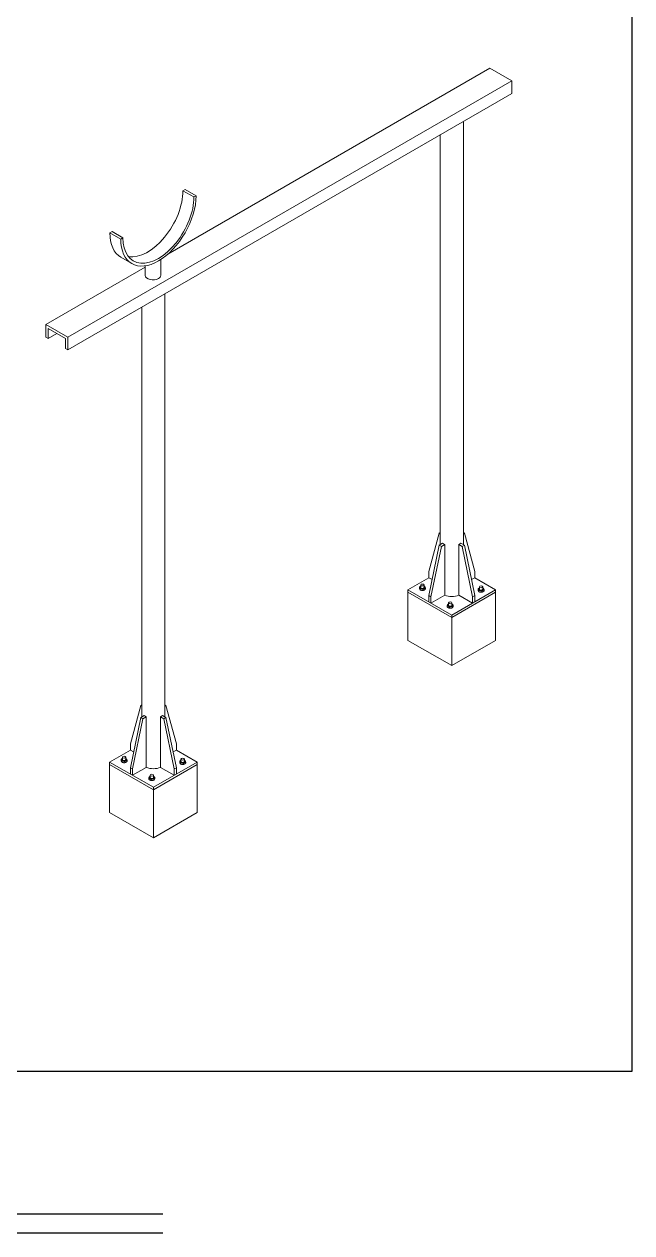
# Model space of a CAD drawing. Header units: millimetres. Extents: x -312439 to 477422, y -331570 to 212570.
# Drawn here: x 362472 to 364875, y 73116 to 77895 of the extents above; entities that cross this region are included whole.
import ezdxf

# ---------------------------------------------------------------- set-up
doc = ezdxf.new("R2010")
doc.units = ezdxf.units.MM
doc.layers.add('1', color=7, linetype='Continuous')
doc.layers.add('2', color=2, linetype='Continuous')

msp = doc.modelspace()

# ---------------------------------------------------------------- linework, layer by layer
at = {"color": 3, "linetype": 'Continuous', "lineweight": 0, "extrusion": (1.66533e-16, 0.816497, 0.57735)}
for p, q in [((363040.329, 76985.386), (364313.306, 77720.339)), ((364399.908, 77670.339), (364313.306, 77720.339)), ((362644.836, 76657.048), (364399.908, 77670.339)), ((364399.908, 77620.339), (364399.908, 77670.339)), ((362644.836, 76607.048), (364399.908, 77620.339)), ((364208.892, 77510.056), (364208.892, 75836.863)), ((364117.036, 77457.023), (364117.036, 75836.863)), ((363108.877, 77241.462), (363100.217, 77236.462)), ((363143.518, 77211.462), (363100.217, 77236.462)), ((363152.179, 77216.462), (363108.877, 77241.462)), ((363143.518, 77211.462), (363152.179, 77216.462)), ((362819.798, 77074.562), (362811.138, 77069.562)), ((362854.439, 77044.562), (362811.138, 77069.562)), ((362863.099, 77049.562), (362819.798, 77074.562)), ((362854.439, 77044.562), (362863.099, 77049.562)), ((362898.042, 76948.185), (362854.741, 76973.185)), ((363012.277, 76901.512), (363012.277, 76964.102)), ((362558.233, 76707.048), (362951.04, 76933.834)), ((362951.04, 76901.512), (362951.04, 76939.378)), ((363029.165, 76828.94), (363029.165, 75155.747)), ((362937.309, 76775.907), (362937.309, 75155.747)), ((362558.233, 76707.048), (362644.836, 76657.048)), ((362558.233, 76657.048), (362558.233, 76707.048)), ((362566.894, 76652.048), (362558.233, 76657.048)), ((362636.176, 76652.048), (362566.894, 76692.048)), ((362566.894, 76692.048), (362566.894, 76652.048)), ((362566.894, 76652.048), (362601.535, 76672.048)), ((362644.836, 76657.048), (362644.836, 76607.048)), ((362636.176, 76612.048), (362636.176, 76652.048)), ((362644.836, 76607.048), (362636.176, 76612.048)), ((364072.031, 75730.879), (364113.168, 75882.129)), ((364117.036, 75884.363), (364113.168, 75882.129)), ((364113.168, 75882.129), (364117.036, 75879.896)), ((364212.76, 75882.129), (364208.892, 75884.363)), ((364212.76, 75882.129), (364208.892, 75879.896)), ((364253.897, 75730.879), (364212.76, 75882.129)), ((364072.031, 75635.879), (364113.168, 75834.629)), ((364080.692, 75630.879), (364121.828, 75829.629)), ((364113.168, 75834.629), (364126.448, 75842.297)), ((364113.168, 75834.629), (364121.828, 75829.629)), ((364121.828, 75829.629), (364135.108, 75837.297)), ((364135.108, 75637.297), (364135.108, 75837.297)), ((364204.1, 75829.629), (364190.82, 75837.297)), ((364190.82, 75837.297), (364190.82, 75637.297)), ((364212.76, 75834.629), (364199.48, 75842.297)), ((364204.1, 75829.629), (364212.76, 75834.629)), ((364245.236, 75630.879), (364204.1, 75829.629)), ((364253.897, 75635.879), (364212.76, 75834.629)), ((363989.759, 75658.379), (364072.031, 75705.879)), ((364072.031, 75705.879), (364072.031, 75730.879)), ((364084.973, 75698.407), (364072.031, 75705.879)), ((364240.955, 75698.407), (364253.897, 75705.879)), ((364253.897, 75705.879), (364253.897, 75730.879)), ((364253.897, 75705.879), (364336.169, 75658.379)), ((363989.759, 75658.379), (363989.759, 75458.379)), ((364162.964, 75558.379), (363989.759, 75658.379)), ((364035.199, 75664.503), (364035.199, 75668.829)), ((364038.383, 75657.642), (364038.383, 75661.968)), ((364040.415, 75667.768), (364040.415, 75677.203)), ((364050.267, 75655.804), (364050.267, 75660.13)), ((364053.75, 75667.768), (364053.75, 75677.203)), ((364058.966, 75660.826), (364058.966, 75665.152)), ((364336.169, 75658.379), (364162.964, 75558.379)), ((364266.962, 75657.486), (364266.962, 75661.812)), ((364270.146, 75650.625), (364270.146, 75654.951)), ((364272.178, 75660.751), (364272.178, 75670.186)), ((364282.03, 75648.787), (364282.03, 75653.113)), ((364285.513, 75660.751), (364285.513, 75670.186)), ((364290.729, 75653.809), (364290.729, 75658.135)), ((364336.169, 75658.379), (364336.169, 75458.379)), ((363989.759, 75648.379), (364162.964, 75548.379)), ((364072.031, 75635.879), (364080.692, 75630.879)), ((364072.031, 75610.879), (364072.031, 75635.879)), ((364135.108, 75637.297), (364080.692, 75605.879)), ((364080.692, 75605.879), (364080.692, 75630.879)), ((364150.22, 75597.355), (364150.22, 75606.79)), ((364162.964, 75548.379), (364336.169, 75648.379)), ((364163.555, 75597.355), (364163.555, 75606.79)), ((364190.82, 75637.297), (364245.236, 75605.879)), ((364245.236, 75630.879), (364253.897, 75635.879)), ((364245.236, 75605.879), (364245.236, 75630.879)), ((364253.897, 75610.879), (364253.897, 75635.879)), ((364145.004, 75590.414), (364145.004, 75594.74)), ((364153.703, 75585.391), (364153.703, 75589.717)), ((364162.964, 75558.379), (364162.964, 75358.379)), ((364165.586, 75587.229), (364165.586, 75591.556)), ((364168.771, 75594.09), (364168.771, 75598.416)), ((363989.759, 75458.379), (364162.964, 75358.379)), ((364162.964, 75358.379), (364336.169, 75458.379)), ((362892.305, 75049.764), (362933.441, 75201.014)), ((362937.309, 75203.247), (362933.441, 75201.014)), ((362933.441, 75201.014), (362937.309, 75198.78)), ((363033.034, 75201.014), (363029.165, 75203.247)), ((363033.034, 75201.014), (363029.165, 75198.78)), ((363074.17, 75049.764), (363033.034, 75201.014)), ((362892.305, 74954.764), (362933.441, 75153.514)), ((362900.965, 74949.764), (362942.101, 75148.514)), ((362933.441, 75153.514), (362946.721, 75161.181)), ((362933.441, 75153.514), (362942.101, 75148.514)), ((362942.101, 75148.514), (362955.381, 75156.181)), ((362955.381, 74956.181), (362955.381, 75156.181)), ((363024.374, 75148.514), (363011.093, 75156.181)), ((363011.093, 75156.181), (363011.093, 74956.181)), ((363033.034, 75153.514), (363019.753, 75161.181)), ((363024.374, 75148.514), (363033.034, 75153.514)), ((363065.51, 74949.764), (363024.374, 75148.514)), ((363074.17, 74954.764), (363033.034, 75153.514)), ((362892.305, 75024.764), (362892.305, 75049.764)), ((363074.17, 75024.764), (363074.17, 75049.764)), ((362810.032, 74977.264), (362892.305, 75024.764)), ((362855.472, 74983.388), (362855.472, 74987.714)), ((362860.688, 74986.652), (362860.688, 74996.087)), ((362874.023, 74986.652), (362874.023, 74996.087)), ((362879.239, 74979.711), (362879.239, 74984.037)), ((362905.246, 75017.292), (362892.305, 75024.764)), ((363061.228, 75017.292), (363074.17, 75024.764)), ((363074.17, 75024.764), (363156.442, 74977.264)), ((363092.451, 74979.635), (363092.451, 74989.07)), ((363105.786, 74979.635), (363105.786, 74989.07)), ((362810.032, 74977.264), (362810.032, 74777.264)), ((362983.237, 74877.264), (362810.032, 74977.264)), ((362810.032, 74967.264), (362983.237, 74867.264)), ((362858.657, 74976.527), (362858.657, 74980.853)), ((362870.54, 74974.688), (362870.54, 74979.014)), ((362892.305, 74954.764), (362900.965, 74949.764)), ((362892.305, 74929.764), (362892.305, 74954.764)), ((362955.381, 74956.181), (362900.965, 74924.764)), ((362900.965, 74924.764), (362900.965, 74949.764)), ((363156.442, 74977.264), (362983.237, 74877.264)), ((362983.237, 74867.264), (363156.442, 74967.264)), ((363011.093, 74956.181), (363065.51, 74924.764)), ((363065.51, 74949.764), (363074.17, 74954.764)), ((363065.51, 74924.764), (363065.51, 74949.764)), ((363074.17, 74929.764), (363074.17, 74954.764)), ((363087.236, 74976.371), (363087.236, 74980.697)), ((363090.42, 74969.51), (363090.42, 74973.836)), ((363102.303, 74967.671), (363102.303, 74971.997)), ((363111.002, 74972.694), (363111.002, 74977.02)), ((363156.442, 74977.264), (363156.442, 74777.264)), ((362965.277, 74909.298), (362965.277, 74913.624)), ((362970.493, 74916.239), (362970.493, 74925.675)), ((362973.976, 74904.276), (362973.976, 74908.602)), ((362983.828, 74916.239), (362983.828, 74925.675)), ((362985.86, 74906.114), (362985.86, 74910.44)), ((362989.044, 74912.975), (362989.044, 74917.301)), ((362983.237, 74877.264), (362983.237, 74677.264)), ((362810.032, 74777.264), (362983.237, 74677.264)), ((362983.237, 74677.264), (363156.442, 74777.264))]:
    msp.add_line(p, q, dxfattribs=at)
msp.add_lwpolyline([(358346.738, 78999.465), (364874.929, 78999.465), (364874.929, 73753.276), (358346.738, 73753.276)], close=True)
at = {"color": 3, "linetype": 'Continuous', "lineweight": 0}
for centre, major_axis, start_param, end_param in [((362960.008, 77155.512), (-99.143, -171.721), 0.22015167, 2.35619449), ((363003.309, 77130.512), (-99.143, -171.721), 5.49778714, 8.6393798), ((363003.309, 77130.512), (-105.267, -182.327), 0.78539816, 2.35619449), ((362960.008, 77155.512), (105.267, 182.327), 2.35619449, 3.14159265), ((363003.309, 77130.512), (-105.267, -182.327), 5.49778714, 7.06858347), ((362981.658, 76901.512), (30.619, 0), 3.14159265, 5.49778714), ((362981.658, 76901.512), (30.619, 0), 5.49778714, 6.28318531), ((364162.964, 75858.379), (45.928, 0), 3.79325923, 4.06072241), ((364162.964, 75858.379), (-45.928, 0), 2.2224629, 2.48992608), ((364047.082, 75667.768), (10.654, 0), 2.35619449, 3.40339204), ((364047.082, 75667.768), (10.654, 0), 3.40339204, 4.45058959), ((364047.082, 75667.768), (10.654, 0), 2.24694203, 2.35619449), ((364047.082, 75667.768), (-6.667, 0), 0, 3.14159265), ((364047.082, 75667.768), (10.654, 0), 4.45058959, 5.49778714), ((364047.082, 75667.768), (10.654, 0), 0.26179939, 0.89465062), ((364047.082, 75667.768), (10.654, 0), 5.49778714, 6.54498469), ((364278.846, 75660.751), (-10.654, 0), 5.49778714, 6.54498469), ((364278.846, 75660.751), (-10.654, 0), 0.26179939, 1.30899694), ((364278.846, 75660.751), (-10.654, 0), 5.38853468, 5.49778714), ((364278.846, 75660.751), (6.667, 0), 3.14159265, 5.49778714), ((364278.846, 75660.751), (-10.654, 0), 1.30899694, 2.35619449), ((364278.846, 75660.751), (6.667, 0), 5.49778714, 6.28318531), ((364278.846, 75660.751), (-10.654, 0), 3.40339204, 4.03624328), ((364278.846, 75660.751), (-10.654, 0), 2.35619449, 3.40339204), ((364162.964, 75658.379), (45.928, 0), 4.06072241, 5.36405555), ((364156.887, 75597.355), (10.654, 0), 2.87979327, 3.92699082), ((364156.887, 75597.355), (10.654, 0), 2.24694203, 2.87979327), ((364156.887, 75597.355), (10.654, 0), 3.92699082, 4.97418837), ((364156.887, 75597.355), (6.667, 0), 3.14159265, 3.92699082), ((364156.887, 75597.355), (6.667, 0), 3.92699082, 6.28318531), ((364156.887, 75597.355), (10.654, 0), 4.97418837, 6.02138592), ((364156.887, 75597.355), (10.654, 0), 0.78539816, 0.89465062), ((364156.887, 75597.355), (10.654, 0), 6.02138592, 7.06858347), ((362983.237, 75177.264), (45.928, 0), 3.79325923, 4.06072241), ((362983.237, 75177.264), (-45.928, 0), 2.2224629, 2.48992608), ((362867.356, 74986.652), (10.654, 0), 2.35619449, 3.40339204), ((362867.356, 74986.652), (10.654, 0), 3.40339204, 4.45058959), ((362867.356, 74986.652), (10.654, 0), 2.24694203, 2.35619449), ((362867.356, 74986.652), (-6.667, 0), 0, 3.14159265), ((362867.356, 74986.652), (10.654, 0), 0.26179939, 0.89465062), ((362867.356, 74986.652), (10.654, 0), 5.49778714, 6.54498469), ((363099.119, 74979.635), (-10.654, 0), 5.49778714, 6.54498469), ((363099.119, 74979.635), (-10.654, 0), 5.38853468, 5.49778714), ((363099.119, 74979.635), (-10.654, 0), 3.40339204, 4.03624328), ((362867.356, 74986.652), (10.654, 0), 4.45058959, 5.49778714), ((362983.237, 74977.264), (45.928, 0), 4.06072241, 5.36405555), ((363099.119, 74979.635), (-10.654, 0), 0.26179939, 1.30899694), ((363099.119, 74979.635), (6.667, 0), 3.14159265, 5.49778714), ((363099.119, 74979.635), (-10.654, 0), 1.30899694, 2.35619449), ((363099.119, 74979.635), (6.667, 0), 5.49778714, 6.28318531), ((363099.119, 74979.635), (-10.654, 0), 2.35619449, 3.40339204), ((362977.161, 74916.239), (10.654, 0), 2.87979327, 3.92699082), ((362977.161, 74916.239), (10.654, 0), 2.24694203, 2.87979327), ((362977.161, 74916.239), (10.654, 0), 3.92699082, 4.97418837), ((362977.161, 74916.239), (6.667, 0), 3.14159265, 3.92699082), ((362977.161, 74916.239), (6.667, 0), 3.92699082, 6.28318531), ((362977.161, 74916.239), (10.654, 0), 4.97418837, 6.02138592), ((362977.161, 74916.239), (10.654, 0), 0.78539816, 0.89465062), ((362977.161, 74916.239), (10.654, 0), 6.02138592, 7.06858347)]:
    msp.add_ellipse(centre, major_axis=major_axis, ratio=0.57735027, start_param=start_param, end_param=end_param, dxfattribs=at)
for centre, major_axis in [((364047.082, 75677.203), (-6.667, 0)), ((364278.846, 75670.186), (6.667, 0)), ((364156.887, 75606.79), (6.667, 0)), ((362867.356, 74996.087), (-6.667, 0)), ((363099.119, 74989.07), (6.667, 0)), ((362977.161, 74925.675), (6.667, 0))]:
    msp.add_ellipse(centre, major_axis=major_axis, ratio=0.57735027, dxfattribs=at)
for points, weights in [([(364035.199, 75668.829), (364037.53, 75670.952), (364039.549, 75672.117)], [1, 1.0379548493, 1]), ([(364036.791, 75666.176), (364036.052, 75667.768), (364035.199, 75668.829)], [1, 1.0379548493, 1]), ([(364035.199, 75664.503), (364036.052, 75661.888), (364036.791, 75660.296)], [1, 1.0379548493, 1]), ([(364038.383, 75661.968), (364037.53, 75664.584), (364036.791, 75666.176)], [1, 1.0379548493, 1]), ([(364036.791, 75660.296), (364037.53, 75658.704), (364038.383, 75657.642)], [1, 1.0379548493, 1]), ([(364044.325, 75661.826), (364041.567, 75662.253), (364038.383, 75661.968)], [1, 1.0379548493, 1]), ([(364038.383, 75657.642), (364041.567, 75656.373), (364044.325, 75655.946)], [1, 1.0379548493, 1]), ([(364039.549, 75672.117), (364039.98, 75672.367), (364040.415, 75672.584)], [1, 1.00788270894, 1.01249115378]), ([(364050.267, 75660.13), (364047.082, 75661.399), (364044.325, 75661.826)], [1, 1.0379548493, 1]), ([(364044.325, 75655.946), (364047.082, 75655.519), (364050.267, 75655.804)], [1, 1.0379548493, 1]), ([(364054.616, 75663.418), (364052.598, 75662.253), (364050.267, 75660.13)], [1, 1.0379548493, 1]), ([(364050.267, 75655.804), (364052.598, 75656.373), (364054.616, 75657.538)], [1, 1.0379548493, 1]), ([(364053.75, 75672.754), (364054.727, 75672.434), (364055.782, 75672.013)], [1.01660040172, 1.01226104367, 1]), ([(364058.966, 75665.152), (364056.635, 75664.584), (364054.616, 75663.418)], [1, 1.0379548493, 1]), ([(364054.616, 75657.538), (364056.635, 75658.704), (364058.966, 75660.826)], [1, 1.0379548493, 1]), ([(364055.782, 75672.013), (364056.635, 75670.952), (364057.374, 75669.36)], [1, 1.0379548493, 1]), ([(364057.374, 75669.36), (364058.113, 75667.768), (364058.966, 75665.152)], [1, 1.0379548493, 1]), ([(364266.962, 75661.812), (364269.293, 75663.935), (364271.312, 75665.1)], [1, 1.0379548493, 1]), ([(364268.554, 75659.159), (364267.815, 75660.751), (364266.962, 75661.812)], [1, 1.0379548493, 1]), ([(364266.962, 75657.486), (364267.815, 75654.871), (364268.554, 75653.279)], [1, 1.0379548493, 1]), ([(364270.146, 75654.951), (364269.293, 75657.567), (364268.554, 75659.159)], [1, 1.0379548493, 1]), ([(364268.554, 75653.279), (364269.293, 75651.687), (364270.146, 75650.625)], [1, 1.0379548493, 1]), ([(364276.088, 75654.809), (364273.33, 75655.236), (364270.146, 75654.951)], [1, 1.0379548493, 1]), ([(364271.312, 75665.1), (364271.744, 75665.35), (364272.178, 75665.567)], [1, 1.00788270894, 1.01249115378]), ([(364282.03, 75653.113), (364278.846, 75654.383), (364276.088, 75654.809)], [1, 1.0379548493, 1]), ([(364286.379, 75656.401), (364284.361, 75655.236), (364282.03, 75653.113)], [1, 1.0379548493, 1]), ([(364285.513, 75665.737), (364286.49, 75665.417), (364287.545, 75664.996)], [1.01660040172, 1.01226104367, 1]), ([(364290.729, 75658.135), (364288.398, 75657.567), (364286.379, 75656.401)], [1, 1.0379548493, 1]), ([(364286.379, 75650.521), (364288.398, 75651.687), (364290.729, 75653.809)], [1, 1.0379548493, 1]), ([(364287.545, 75664.996), (364288.398, 75663.935), (364289.137, 75662.343)], [1, 1.0379548493, 1]), ([(364289.137, 75662.343), (364289.876, 75660.751), (364290.729, 75658.135)], [1, 1.0379548493, 1]), ([(364270.146, 75650.625), (364273.33, 75649.356), (364276.088, 75648.929)], [1, 1.0379548493, 1]), ([(364276.088, 75648.929), (364278.846, 75648.503), (364282.03, 75648.787)], [1, 1.0379548493, 1]), ([(364282.03, 75648.787), (364284.361, 75649.356), (364286.379, 75650.521)], [1, 1.0379548493, 1]), ([(364145.004, 75594.74), (364145.857, 75597.355), (364146.596, 75598.947)], [1, 1.0379548493, 1]), ([(364149.353, 75593.005), (364147.335, 75594.171), (364145.004, 75594.74)], [1, 1.0379548493, 1]), ([(364145.004, 75590.414), (364147.335, 75588.291), (364149.353, 75587.125)], [1, 1.0379548493, 1]), ([(364146.596, 75598.947), (364147.335, 75600.539), (364148.188, 75601.601)], [1, 1.0379548493, 1]), ([(364148.188, 75601.601), (364149.243, 75602.021), (364150.22, 75602.342)], [1, 1.01226104367, 1.01660040172]), ([(364153.703, 75589.717), (364151.372, 75591.84), (364149.353, 75593.005)], [1, 1.0379548493, 1]), ([(364149.353, 75587.125), (364151.372, 75585.96), (364153.703, 75585.391)], [1, 1.0379548493, 1]), ([(364159.645, 75591.413), (364156.887, 75590.987), (364153.703, 75589.717)], [1, 1.0379548493, 1]), ([(364153.703, 75585.391), (364156.887, 75585.107), (364159.645, 75585.533)], [1, 1.0379548493, 1]), ([(364165.586, 75591.556), (364162.402, 75591.84), (364159.645, 75591.413)], [1, 1.0379548493, 1]), ([(364159.645, 75585.533), (364162.402, 75585.96), (364165.586, 75587.229)], [1, 1.0379548493, 1]), ([(364163.555, 75602.172), (364163.989, 75601.954), (364164.421, 75601.705)], [1.01249115378, 1.00788270894, 1]), ([(364164.421, 75601.705), (364166.44, 75600.539), (364168.771, 75598.416)], [1, 1.0379548493, 1]), ([(364167.178, 75595.763), (364166.44, 75594.171), (364165.586, 75591.556)], [1, 1.0379548493, 1]), ([(364165.586, 75587.229), (364166.44, 75588.291), (364167.178, 75589.883)], [1, 1.0379548493, 1]), ([(364168.771, 75598.416), (364167.917, 75597.355), (364167.178, 75595.763)], [1, 1.0379548493, 1]), ([(364167.178, 75589.883), (364167.917, 75591.475), (364168.771, 75594.09)], [1, 1.0379548493, 1]), ([(362855.472, 74987.714), (362857.803, 74989.836), (362859.822, 74991.002)], [1, 1.0379548493, 1]), ([(362857.065, 74985.06), (362856.326, 74986.652), (362855.472, 74987.714)], [1, 1.0379548493, 1]), ([(362858.657, 74980.853), (362857.803, 74983.468), (362857.065, 74985.06)], [1, 1.0379548493, 1]), ([(362859.822, 74991.002), (362860.254, 74991.251), (362860.688, 74991.469)], [1, 1.00788270894, 1.01249115378]), ([(362874.023, 74991.639), (362875, 74991.318), (362876.055, 74990.898)], [1.01660040172, 1.01226104367, 1]), ([(362879.239, 74984.037), (362876.908, 74983.468), (362874.89, 74982.303)], [1, 1.0379548493, 1]), ([(362876.055, 74990.898), (362876.908, 74989.836), (362877.647, 74988.244)], [1, 1.0379548493, 1]), ([(362877.647, 74988.244), (362878.386, 74986.652), (362879.239, 74984.037)], [1, 1.0379548493, 1]), ([(363087.236, 74980.697), (363089.566, 74982.819), (363091.585, 74983.985)], [1, 1.0379548493, 1]), ([(363091.585, 74983.985), (363092.017, 74984.234), (363092.451, 74984.452)], [1, 1.00788270894, 1.01249115378]), ([(363105.786, 74984.622), (363106.763, 74984.301), (363107.818, 74983.881)], [1.01660040172, 1.01226104367, 1]), ([(363107.818, 74983.881), (363108.671, 74982.819), (363109.41, 74981.227)], [1, 1.0379548493, 1]), ([(362855.472, 74983.388), (362856.326, 74980.772), (362857.065, 74979.18)], [1, 1.0379548493, 1]), ([(362857.065, 74979.18), (362857.803, 74977.588), (362858.657, 74976.527)], [1, 1.0379548493, 1]), ([(362864.598, 74980.71), (362861.841, 74981.137), (362858.657, 74980.853)], [1, 1.0379548493, 1]), ([(362858.657, 74976.527), (362861.841, 74975.257), (362864.598, 74974.83)], [1, 1.0379548493, 1]), ([(362870.54, 74979.014), (362867.356, 74980.284), (362864.598, 74980.71)], [1, 1.0379548493, 1]), ([(362864.598, 74974.83), (362867.356, 74974.404), (362870.54, 74974.688)], [1, 1.0379548493, 1]), ([(362874.89, 74982.303), (362872.871, 74981.137), (362870.54, 74979.014)], [1, 1.0379548493, 1]), ([(362870.54, 74974.688), (362872.871, 74975.257), (362874.89, 74976.423)], [1, 1.0379548493, 1]), ([(362874.89, 74976.423), (362876.908, 74977.588), (362879.239, 74979.711)], [1, 1.0379548493, 1]), ([(363088.828, 74978.043), (363088.089, 74979.635), (363087.236, 74980.697)], [1, 1.0379548493, 1]), ([(363087.236, 74976.371), (363088.089, 74973.755), (363088.828, 74972.163)], [1, 1.0379548493, 1]), ([(363090.42, 74973.836), (363089.566, 74976.451), (363088.828, 74978.043)], [1, 1.0379548493, 1]), ([(363088.828, 74972.163), (363089.566, 74970.571), (363090.42, 74969.51)], [1, 1.0379548493, 1]), ([(363096.361, 74973.694), (363093.604, 74974.12), (363090.42, 74973.836)], [1, 1.0379548493, 1]), ([(363090.42, 74969.51), (363093.604, 74968.24), (363096.361, 74967.814)], [1, 1.0379548493, 1]), ([(363102.303, 74971.997), (363099.119, 74973.267), (363096.361, 74973.694)], [1, 1.0379548493, 1]), ([(363096.361, 74967.814), (363099.119, 74967.387), (363102.303, 74967.671)], [1, 1.0379548493, 1]), ([(363106.653, 74975.286), (363104.634, 74974.12), (363102.303, 74971.997)], [1, 1.0379548493, 1]), ([(363102.303, 74967.671), (363104.634, 74968.24), (363106.653, 74969.406)], [1, 1.0379548493, 1]), ([(363111.002, 74977.02), (363108.671, 74976.451), (363106.653, 74975.286)], [1, 1.0379548493, 1]), ([(363106.653, 74969.406), (363108.671, 74970.571), (363111.002, 74972.694)], [1, 1.0379548493, 1]), ([(363109.41, 74981.227), (363110.149, 74979.635), (363111.002, 74977.02)], [1, 1.0379548493, 1]), ([(362965.277, 74913.624), (362966.13, 74916.239), (362966.869, 74917.832)], [1, 1.0379548493, 1]), ([(362969.627, 74911.89), (362967.608, 74913.055), (362965.277, 74913.624)], [1, 1.0379548493, 1]), ([(362965.277, 74909.298), (362967.608, 74907.175), (362969.627, 74906.01)], [1, 1.0379548493, 1]), ([(362966.869, 74917.832), (362967.608, 74919.424), (362968.461, 74920.485)], [1, 1.0379548493, 1]), ([(362968.461, 74920.485), (362969.516, 74920.906), (362970.493, 74921.226)], [1, 1.01226104367, 1.01660040172]), ([(362973.976, 74908.602), (362971.645, 74910.724), (362969.627, 74911.89)], [1, 1.0379548493, 1]), ([(362969.627, 74906.01), (362971.645, 74904.844), (362973.976, 74904.276)], [1, 1.0379548493, 1]), ([(362979.918, 74910.298), (362977.161, 74909.871), (362973.976, 74908.602)], [1, 1.0379548493, 1]), ([(362973.976, 74904.276), (362977.161, 74903.991), (362979.918, 74904.418)], [1, 1.0379548493, 1]), ([(362985.86, 74910.44), (362982.676, 74910.724), (362979.918, 74910.298)], [1, 1.0379548493, 1]), ([(362979.918, 74904.418), (362982.676, 74904.844), (362985.86, 74906.114)], [1, 1.0379548493, 1]), ([(362983.828, 74921.056), (362984.263, 74920.838), (362984.694, 74920.589)], [1.01249115378, 1.00788270894, 1]), ([(362984.694, 74920.589), (362986.713, 74919.424), (362989.044, 74917.301)], [1, 1.0379548493, 1]), ([(362987.452, 74914.647), (362986.713, 74913.055), (362985.86, 74910.44)], [1, 1.0379548493, 1]), ([(362985.86, 74906.114), (362986.713, 74907.175), (362987.452, 74908.767)], [1, 1.0379548493, 1]), ([(362989.044, 74917.301), (362988.191, 74916.239), (362987.452, 74914.647)], [1, 1.0379548493, 1]), ([(362987.452, 74908.767), (362988.191, 74910.359), (362989.044, 74912.975)], [1, 1.0379548493, 1])]:
    msp.add_rational_spline(points, weights, degree=2, dxfattribs=at)
at = {"layer": '1', "color": 1}
msp.add_line((358357.673, 73115.751), (363021.099, 73115.751), dxfattribs=at)
at = {"layer": '2', "color": 2}
msp.add_line((358357.673, 73190.751), (363021.099, 73190.751), dxfattribs=at)

doc.saveas('drawing.dxf')
